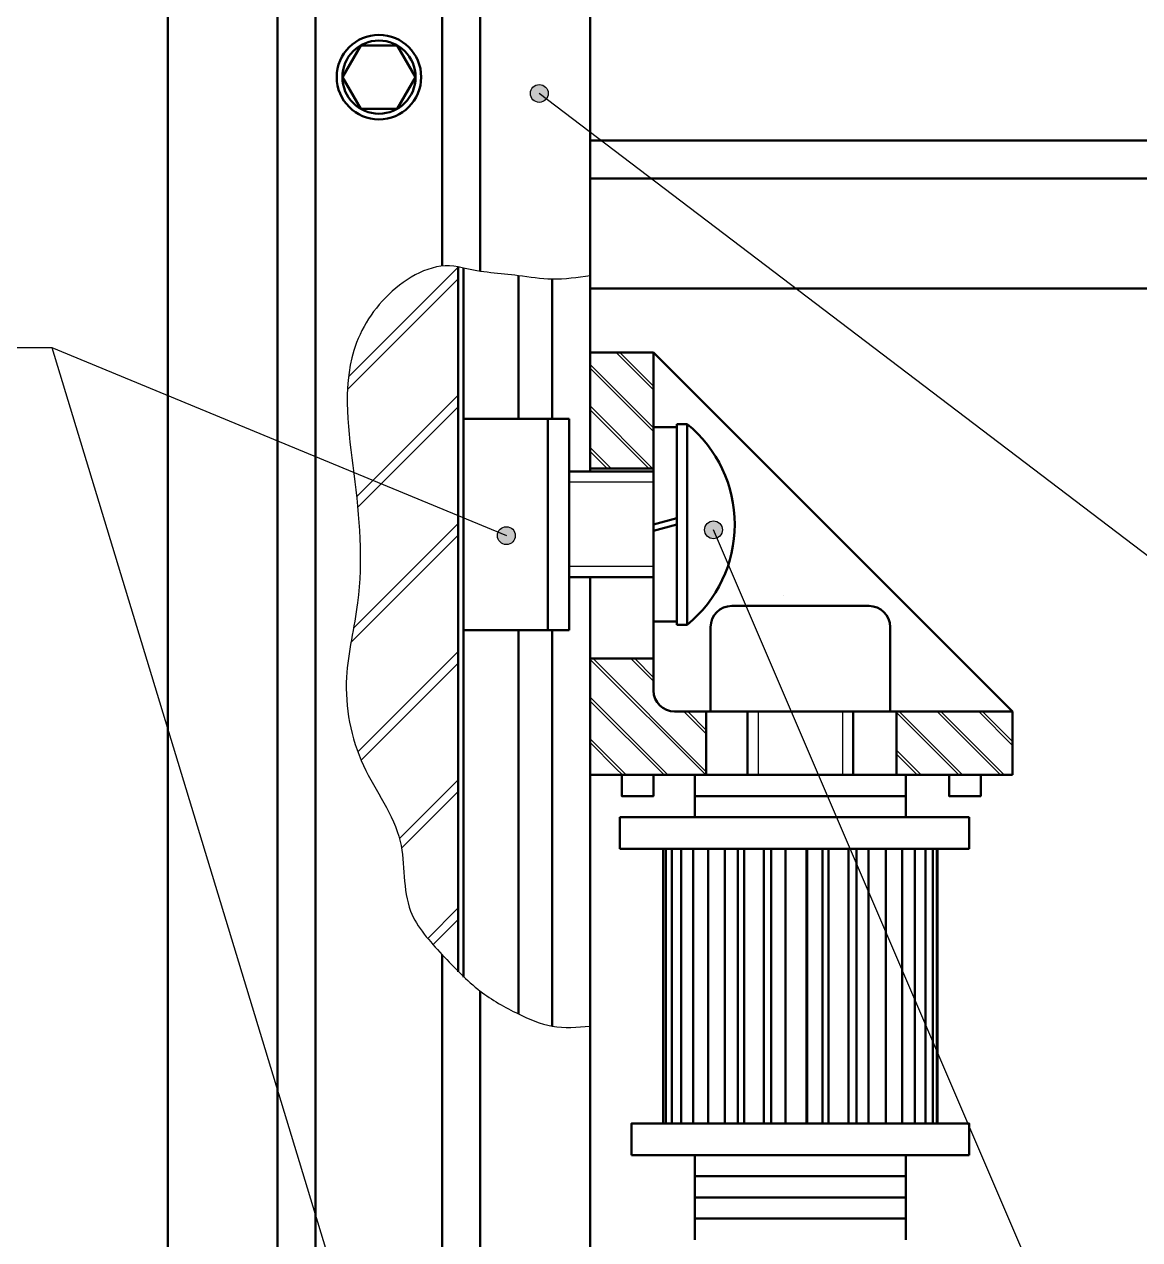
# Model space of a CAD drawing. Extents: x 21047 to 22882, y -7321 to -6014.
# Drawn here: x 21418.3 to 21475.4, y -6830.1 to -6768 of the extents above; entities that cross this region are included whole.
import ezdxf

# ---------------------------------------------------------------- set-up
doc = ezdxf.new("R2010")
doc.units = 0
doc.layers.add('Cotas', color=90, linetype='Continuous')
doc.layers.add('Hachura', color=9, linetype='Continuous')
doc.layers.add('Fixação e Transmissão', color=5, linetype='Continuous', lineweight=50)
doc.layers.add('Perfis e Cantoneiras', color=2, linetype='Continuous', lineweight=50)

msp = doc.modelspace()

# ---------------------------------------------------------------- hatches: boundary and pattern name
at = {"layer": 'Cotas'}
h = msp.add_hatch(color=256, dxfattribs=at)
h.dxf.hatch_style = 1
h.paths.add_polyline_path([(21445.125, -6771.503, 0.241174), (21444.935, -6771.133, 0.611378), (21444.213, -6771.503, 1), (21445.125, -6771.503)])
h = msp.add_hatch(color=256, dxfattribs=at)
h.dxf.hatch_style = 1
h.paths.add_polyline_path([(21443.442, -6794.112, 0.241174), (21443.252, -6793.742, 0.611378), (21442.53, -6794.112, 1), (21443.442, -6794.112)])
h = msp.add_hatch(color=256, dxfattribs=at)
h.dxf.hatch_style = 1
h.paths.add_polyline_path([(21454.034, -6793.815, 0.241174), (21453.844, -6793.445, 0.611378), (21453.122, -6793.815, 1), (21454.034, -6793.815)])
at = {"layer": 'Hachura'}
h = msp.add_hatch(dxfattribs=at)
h.set_pattern_fill('JIS_LC_8A', color=256, scale=0.594)
h.paths.add_polyline_path([(21440.519, -6780.364), (21440.506, -6780.361), (21440.492, -6780.358), (21440.478, -6780.355), (21440.465, -6780.353), (21440.451, -6780.35), (21440.437, -6780.348), (21440.423, -6780.345), (21440.41, -6780.343), (21440.396, -6780.341), (21440.382, -6780.339), (21440.368, -6780.337), (21440.355, -6780.335), (21440.341, -6780.333), (21440.327, -6780.331), (21440.313, -6780.329), (21440.3, -6780.328), (21440.286, -6780.326), (21440.272, -6780.324), (21440.258, -6780.323), (21440.244, -6780.322), (21440.231, -6780.32), (21440.217, -6780.319), (21440.203, -6780.318), (21440.189, -6780.317), (21440.175, -6780.316), (21440.161, -6780.315), (21440.148, -6780.314), (21440.134, -6780.314), (21440.12, -6780.313), (21440.106, -6780.312), (21440.092, -6780.312), (21440.078, -6780.312), (21440.065, -6780.311), (21440.051, -6780.311), (21440.037, -6780.311), (21440.023, -6780.311), (21440.009, -6780.311), (21439.995, -6780.311), (21439.981, -6780.311), (21439.967, -6780.311), (21439.954, -6780.311), (21439.94, -6780.311), (21439.926, -6780.312), (21439.912, -6780.312), (21439.898, -6780.313), (21439.884, -6780.313), (21439.87, -6780.314), (21439.856, -6780.315), (21439.842, -6780.315), (21439.829, -6780.316), (21439.815, -6780.317), (21439.801, -6780.318), (21439.787, -6780.319), (21439.773, -6780.32), (21439.759, -6780.322), (21439.745, -6780.323), (21439.731, -6780.324), (21439.717, -6780.326), (21439.709, -6780.327), (21439.704, -6780.327), (21439.69, -6780.329), (21439.676, -6780.33), (21439.662, -6780.332), (21439.648, -6780.334), (21439.634, -6780.336), (21439.62, -6780.338), (21439.606, -6780.34), (21439.592, -6780.342), (21439.579, -6780.344), (21439.565, -6780.346), (21439.551, -6780.348), (21439.537, -6780.35), (21439.523, -6780.353), (21439.509, -6780.355), (21439.495, -6780.358), (21439.481, -6780.36), (21439.468, -6780.363), (21439.454, -6780.365), (21439.44, -6780.368), (21439.426, -6780.371), (21439.412, -6780.374), (21439.398, -6780.377), (21439.384, -6780.38), (21439.371, -6780.383), (21439.357, -6780.386), (21439.343, -6780.389), (21439.329, -6780.392), (21439.315, -6780.395), (21439.301, -6780.399), (21439.288, -6780.402), (21439.274, -6780.406), (21439.26, -6780.409), (21439.246, -6780.413), (21439.232, -6780.416), (21439.219, -6780.42), (21439.205, -6780.424), (21439.191, -6780.428), (21439.177, -6780.432), (21439.163, -6780.436), (21439.15, -6780.44), (21439.136, -6780.444), (21439.122, -6780.448), (21439.108, -6780.452), (21439.095, -6780.456), (21439.081, -6780.46), (21439.067, -6780.465), (21439.053, -6780.469), (21439.04, -6780.474), (21439.026, -6780.478), (21439.012, -6780.483), (21438.999, -6780.487), (21438.985, -6780.492), (21438.971, -6780.497), (21438.957, -6780.501), (21438.944, -6780.506), (21438.93, -6780.511), (21438.917, -6780.516), (21438.903, -6780.521), (21438.889, -6780.526), (21438.876, -6780.531), (21438.862, -6780.536), (21438.848, -6780.542), (21438.835, -6780.547), (21438.821, -6780.552), (21438.808, -6780.558), (21438.794, -6780.563), (21438.78, -6780.568), (21438.767, -6780.574), (21438.753, -6780.58), (21438.74, -6780.585), (21438.726, -6780.591), (21438.713, -6780.597), (21438.699, -6780.602), (21438.686, -6780.608), (21438.672, -6780.614), (21438.659, -6780.62), (21438.645, -6780.626), (21438.632, -6780.632), (21438.618, -6780.638), (21438.605, -6780.644), (21438.592, -6780.65), (21438.578, -6780.656), (21438.565, -6780.663), (21438.551, -6780.669), (21438.538, -6780.675), (21438.525, -6780.682), (21438.511, -6780.688), (21438.498, -6780.695), (21438.485, -6780.701), (21438.471, -6780.708), (21438.458, -6780.714), (21438.445, -6780.721), (21438.431, -6780.728), (21438.418, -6780.734), (21438.405, -6780.741), (21438.392, -6780.748), (21438.379, -6780.755), (21438.365, -6780.762), (21438.352, -6780.769), (21438.339, -6780.776), (21438.326, -6780.783), (21438.313, -6780.79), (21438.3, -6780.797), (21438.286, -6780.804), (21438.273, -6780.811), (21438.26, -6780.819), (21438.247, -6780.826), (21438.234, -6780.833), (21438.221, -6780.841), (21438.208, -6780.848), (21438.195, -6780.856), (21438.182, -6780.863), (21438.169, -6780.871), (21438.156, -6780.878), (21438.143, -6780.886), (21438.13, -6780.893), (21438.117, -6780.901), (21438.104, -6780.909), (21438.091, -6780.917), (21438.078, -6780.924), (21438.066, -6780.932), (21438.053, -6780.94), (21438.04, -6780.948), (21438.027, -6780.956), (21438.014, -6780.964), (21437.989, -6780.98), (21437.963, -6780.996), (21437.938, -6781.013), (21437.913, -6781.029), (21437.887, -6781.046), (21437.862, -6781.063), (21437.837, -6781.08), (21437.812, -6781.097), (21437.787, -6781.114), (21437.762, -6781.131), (21437.738, -6781.149), (21437.713, -6781.166), (21437.688, -6781.184), (21437.664, -6781.202), (21437.639, -6781.22), (21437.615, -6781.238), (21437.591, -6781.256), (21437.567, -6781.274), (21437.543, -6781.292), (21437.519, -6781.311), (21437.495, -6781.329), (21437.471, -6781.348), (21437.447, -6781.367), (21437.424, -6781.386), (21437.4, -6781.405), (21437.377, -6781.424), (21437.353, -6781.443), (21437.33, -6781.462), (21437.307, -6781.481), (21437.284, -6781.501), (21437.261, -6781.52), (21437.238, -6781.54), (21437.215, -6781.559), (21437.193, -6781.579), (21437.17, -6781.599), (21437.148, -6781.619), (21437.125, -6781.639), (21437.103, -6781.659), (21437.081, -6781.679), (21437.059, -6781.7), (21437.037, -6781.72), (21437.015, -6781.74), (21436.993, -6781.761), (21436.972, -6781.781), (21436.95, -6781.802), (21436.929, -6781.823), (21436.907, -6781.843), (21436.886, -6781.864), (21436.865, -6781.885), (21436.844, -6781.906), (21436.823, -6781.927), (21436.803, -6781.948), (21436.782, -6781.97), (21436.761, -6781.991), (21436.741, -6782.012), (21436.721, -6782.033), (21436.7, -6782.055), (21436.68, -6782.076), (21436.66, -6782.098), (21436.64, -6782.12), (21436.621, -6782.141), (21436.601, -6782.163), (21436.582, -6782.185), (21436.562, -6782.207), (21436.543, -6782.229), (21436.524, -6782.251), (21436.504, -6782.273), (21436.485, -6782.295), (21436.467, -6782.317), (21436.448, -6782.34), (21436.429, -6782.362), (21436.411, -6782.384), (21436.392, -6782.407), (21436.374, -6782.429), (21436.356, -6782.452), (21436.338, -6782.474), (21436.32, -6782.497), (21436.302, -6782.52), (21436.284, -6782.543), (21436.266, -6782.566), (21436.249, -6782.588), (21436.231, -6782.611), (21436.214, -6782.634), (21436.197, -6782.658), (21436.18, -6782.681), (21436.163, -6782.704), (21436.146, -6782.727), (21436.129, -6782.75), (21436.112, -6782.774), (21436.096, -6782.797), (21436.08, -6782.821), (21436.063, -6782.844), (21436.047, -6782.868), (21436.031, -6782.891), (21436.015, -6782.915), (21435.999, -6782.939), (21435.983, -6782.963), (21435.968, -6782.986), (21435.952, -6783.01), (21435.937, -6783.034), (21435.921, -6783.058), (21435.906, -6783.082), (21435.891, -6783.106), (21435.876, -6783.131), (21435.861, -6783.155), (21435.847, -6783.179), (21435.832, -6783.203), (21435.817, -6783.228), (21435.803, -6783.252), (21435.789, -6783.276), (21435.775, -6783.301), (21435.76, -6783.325), (21435.746, -6783.35), (21435.733, -6783.375), (21435.719, -6783.399), (21435.705, -6783.424), (21435.692, -6783.449), (21435.678, -6783.473), (21435.665, -6783.498), (21435.652, -6783.523), (21435.639, -6783.548), (21435.626, -6783.573), (21435.613, -6783.598), (21435.6, -6783.623), (21435.588, -6783.648), (21435.575, -6783.673), (21435.563, -6783.698), (21435.551, -6783.724), (21435.538, -6783.749), (21435.526, -6783.774), (21435.514, -6783.799), (21435.503, -6783.825), (21435.491, -6783.85), (21435.479, -6783.876), (21435.468, -6783.901), (21435.456, -6783.927), (21435.445, -6783.952), (21435.434, -6783.978), (21435.423, -6784.003), (21435.412, -6784.029), (21435.401, -6784.055), (21435.391, -6784.081), (21435.38, -6784.106), (21435.37, -6784.132), (21435.359, -6784.158), (21435.349, -6784.184), (21435.339, -6784.21), (21435.329, -6784.236), (21435.319, -6784.262), (21435.309, -6784.288), (21435.3, -6784.314), (21435.29, -6784.34), (21435.281, -6784.366), (21435.271, -6784.392), (21435.262, -6784.418), (21435.253, -6784.445), (21435.244, -6784.471), (21435.235, -6784.497), (21435.226, -6784.523), (21435.218, -6784.55), (21435.209, -6784.576), (21435.201, -6784.602), (21435.192, -6784.629), (21435.184, -6784.655), (21435.177, -6784.678), (21435.17, -6784.701), (21435.163, -6784.724), (21435.157, -6784.747), (21435.15, -6784.77), (21435.143, -6784.793), (21435.137, -6784.816), (21435.131, -6784.839), (21435.124, -6784.863), (21435.118, -6784.886), (21435.112, -6784.909), (21435.106, -6784.932), (21435.1, -6784.955), (21435.094, -6784.979), (21435.088, -6785.002), (21435.082, -6785.025), (21435.076, -6785.048), (21435.071, -6785.072), (21435.065, -6785.095), (21435.06, -6785.118), (21435.054, -6785.142), (21435.049, -6785.165), (21435.044, -6785.188), (21435.039, -6785.212), (21435.034, -6785.235), (21435.029, -6785.259), (21435.024, -6785.282), (21435.019, -6785.306), (21435.014, -6785.329), (21435.01, -6785.353), (21435.005, -6785.376), (21435.001, -6785.4), (21434.996, -6785.423), (21434.992, -6785.447), (21434.987, -6785.471), (21434.983, -6785.494), (21434.979, -6785.518), (21434.975, -6785.542), (21434.971, -6785.565), (21434.967, -6785.589), (21434.963, -6785.613), (21434.959, -6785.636), (21434.956, -6785.66), (21434.952, -6785.684), (21434.948, -6785.708), (21434.945, -6785.732), (21434.941, -6785.755), (21434.938, -6785.779), (21434.935, -6785.803), (21434.931, -6785.827), (21434.928, -6785.851), (21434.925, -6785.875), (21434.922, -6785.899), (21434.919, -6785.922), (21434.916, -6785.946), (21434.913, -6785.97), (21434.911, -6785.994), (21434.908, -6786.018), (21434.905, -6786.042), (21434.903, -6786.066), (21434.9, -6786.09), (21434.898, -6786.114), (21434.895, -6786.138), (21434.893, -6786.163), (21434.891, -6786.187), (21434.889, -6786.211), (21434.886, -6786.235), (21434.884, -6786.259), (21434.882, -6786.283), (21434.88, -6786.307), (21434.878, -6786.331), (21434.877, -6786.356), (21434.875, -6786.38), (21434.873, -6786.404), (21434.871, -6786.428), (21434.87, -6786.452), (21434.868, -6786.477), (21434.867, -6786.501), (21434.865, -6786.525), (21434.864, -6786.55), (21434.863, -6786.574), (21434.862, -6786.598), (21434.86, -6786.622), (21434.859, -6786.647), (21434.858, -6786.671), (21434.857, -6786.696), (21434.856, -6786.72), (21434.855, -6786.744), (21434.854, -6786.769), (21434.854, -6786.793), (21434.853, -6786.818), (21434.852, -6786.842), (21434.851, -6786.866), (21434.851, -6786.891), (21434.85, -6786.915), (21434.85, -6786.94), (21434.849, -6786.964), (21434.849, -6786.989), (21434.849, -6787.013), (21434.848, -6787.038), (21434.848, -6787.062), (21434.848, -6787.087), (21434.848, -6787.112), (21434.848, -6787.136), (21434.848, -6787.161), (21434.848, -6787.185), (21434.848, -6787.21), (21434.848, -6787.234), (21434.848, -6787.259), (21434.848, -6787.284), (21434.848, -6787.308), (21434.849, -6787.333), (21434.849, -6787.358), (21434.849, -6787.382), (21434.85, -6787.407), (21434.85, -6787.432), (21434.851, -6787.456), (21434.851, -6787.481), (21434.852, -6787.506), (21434.852, -6787.531), (21434.853, -6787.555), (21434.854, -6787.58), (21434.855, -6787.605), (21434.855, -6787.629), (21434.856, -6787.654), (21434.857, -6787.679), (21434.859, -6787.729), (21434.861, -6787.778), (21434.863, -6787.828), (21434.866, -6787.877), (21434.868, -6787.927), (21434.871, -6787.977), (21434.874, -6788.027), (21434.877, -6788.076), (21434.88, -6788.126), (21434.883, -6788.176), (21434.886, -6788.226), (21434.89, -6788.276), (21434.893, -6788.326), (21434.897, -6788.376), (21434.901, -6788.426), (21434.905, -6788.476), (21434.909, -6788.526), (21434.913, -6788.576), (21434.918, -6788.626), (21434.922, -6788.676), (21434.926, -6788.726), (21434.931, -6788.776), (21434.936, -6788.826), (21434.941, -6788.876), (21434.946, -6788.926), (21434.951, -6788.976), (21434.956, -6789.026), (21434.961, -6789.076), (21434.966, -6789.127), (21434.971, -6789.177), (21434.977, -6789.227), (21434.982, -6789.277), (21434.988, -6789.327), (21434.993, -6789.378), (21434.999, -6789.428), (21435.005, -6789.478), (21435.011, -6789.528), (21435.016, -6789.578), (21435.022, -6789.629), (21435.028, -6789.679), (21435.034, -6789.729), (21435.046, -6789.83), (21435.059, -6789.93), (21435.071, -6790.03), (21435.083, -6790.131), (21435.096, -6790.231), (21435.109, -6790.332), (21435.134, -6790.532), (21435.159, -6790.733), (21435.172, -6790.833), (21435.184, -6790.933), (21435.197, -6791.038), (21435.21, -6791.143), (21435.223, -6791.248), (21435.236, -6791.353), (21435.248, -6791.458), (21435.26, -6791.563), (21435.266, -6791.616), (21435.272, -6791.668), (21435.278, -6791.72), (21435.284, -6791.773), (21435.29, -6791.825), (21435.296, -6791.877), (21435.302, -6791.93), (21435.308, -6791.982), (21435.313, -6792.034), (21435.319, -6792.086), (21435.325, -6792.139), (21435.33, -6792.191), (21435.336, -6792.243), (21435.341, -6792.295), (21435.346, -6792.347), (21435.352, -6792.399), (21435.357, -6792.451), (21435.362, -6792.503), (21435.367, -6792.556), (21435.372, -6792.608), (21435.377, -6792.66), (21435.382, -6792.712), (21435.387, -6792.764), (21435.392, -6792.816), (21435.397, -6792.868), (21435.401, -6792.92), (21435.406, -6792.971), (21435.41, -6793.023), (21435.415, -6793.075), (21435.419, -6793.127), (21435.423, -6793.179), (21435.427, -6793.231), (21435.431, -6793.283), (21435.435, -6793.334), (21435.439, -6793.386), (21435.443, -6793.438), (21435.447, -6793.49), (21435.451, -6793.542), (21435.454, -6793.593), (21435.458, -6793.645), (21435.461, -6793.697), (21435.464, -6793.748), (21435.468, -6793.8), (21435.471, -6793.852), (21435.474, -6793.903), (21435.477, -6793.955), (21435.48, -6794.007), (21435.482, -6794.058), (21435.485, -6794.11), (21435.488, -6794.161), (21435.49, -6794.213), (21435.492, -6794.265), (21435.495, -6794.316), (21435.497, -6794.368), (21435.499, -6794.419), (21435.501, -6794.471), (21435.503, -6794.522), (21435.504, -6794.574), (21435.506, -6794.625), (21435.507, -6794.676), (21435.509, -6794.728), (21435.51, -6794.779), (21435.511, -6794.831), (21435.512, -6794.882), (21435.513, -6794.933), (21435.514, -6794.985), (21435.515, -6795.036), (21435.515, -6795.087), (21435.516, -6795.139), (21435.516, -6795.19), (21435.516, -6795.241), (21435.516, -6795.293), (21435.516, -6795.344), (21435.516, -6795.395), (21435.515, -6795.447), (21435.515, -6795.498), (21435.514, -6795.549), (21435.514, -6795.6), (21435.513, -6795.651), (21435.512, -6795.703), (21435.511, -6795.754), (21435.509, -6795.805), (21435.508, -6795.856), (21435.507, -6795.907), (21435.505, -6795.959), (21435.503, -6796.01), (21435.501, -6796.061), (21435.499, -6796.112), (21435.497, -6796.163), (21435.494, -6796.214), (21435.492, -6796.265), (21435.489, -6796.316), (21435.486, -6796.367), (21435.483, -6796.418), (21435.48, -6796.469), (21435.477, -6796.521), (21435.473, -6796.572), (21435.47, -6796.623), (21435.466, -6796.674), (21435.462, -6796.725), (21435.458, -6796.776), (21435.456, -6796.801), (21435.454, -6796.827), (21435.452, -6796.852), (21435.449, -6796.878), (21435.447, -6796.903), (21435.445, -6796.929), (21435.442, -6796.954), (21435.44, -6796.98), (21435.438, -6797.005), (21435.435, -6797.03), (21435.433, -6797.056), (21435.43, -6797.081), (21435.427, -6797.107), (21435.425, -6797.132), (21435.422, -6797.158), (21435.419, -6797.183), (21435.417, -6797.209), (21435.414, -6797.234), (21435.411, -6797.26), (21435.408, -6797.285), (21435.405, -6797.311), (21435.402, -6797.336), (21435.399, -6797.362), (21435.396, -6797.387), (21435.393, -6797.412), (21435.39, -6797.438), (21435.387, -6797.463), (21435.383, -6797.489), (21435.38, -6797.514), (21435.377, -6797.54), (21435.373, -6797.569), (21435.369, -6797.599), (21435.365, -6797.629), (21435.361, -6797.658), (21435.357, -6797.688), (21435.352, -6797.717), (21435.348, -6797.747), (21435.344, -6797.777), (21435.339, -6797.806), (21435.335, -6797.836), (21435.33, -6797.866), (21435.326, -6797.895), (21435.321, -6797.925), (21435.317, -6797.954), (21435.312, -6797.984), (21435.307, -6798.014), (21435.298, -6798.073), (21435.288, -6798.132), (21435.278, -6798.191), (21435.269, -6798.251), (21435.258, -6798.31), (21435.248, -6798.369), (21435.238, -6798.428), (21435.228, -6798.488), (21435.217, -6798.547), (21435.207, -6798.606), (21435.196, -6798.665), (21435.185, -6798.725), (21435.164, -6798.843), (21435.142, -6798.962), (21435.121, -6799.08), (21435.099, -6799.199), (21435.089, -6799.258), (21435.078, -6799.318), (21435.067, -6799.377), (21435.057, -6799.436), (21435.046, -6799.496), (21435.036, -6799.555), (21435.026, -6799.615), (21435.015, -6799.674), (21435.005, -6799.734), (21434.995, -6799.793), (21434.985, -6799.853), (21434.976, -6799.912), (21434.966, -6799.972), (21434.961, -6800.001), (21434.957, -6800.031), (21434.952, -6800.061), (21434.948, -6800.091), (21434.943, -6800.121), (21434.938, -6800.15), (21434.934, -6800.18), (21434.93, -6800.21), (21434.925, -6800.24), (21434.921, -6800.27), (21434.917, -6800.3), (21434.913, -6800.329), (21434.908, -6800.359), (21434.904, -6800.389), (21434.9, -6800.419), (21434.896, -6800.449), (21434.892, -6800.479), (21434.888, -6800.509), (21434.885, -6800.538), (21434.881, -6800.568), (21434.877, -6800.598), (21434.874, -6800.628), (21434.87, -6800.658), (21434.867, -6800.688), (21434.863, -6800.718), (21434.86, -6800.748), (21434.857, -6800.778), (21434.854, -6800.808), (21434.85, -6800.838), (21434.847, -6800.868), (21434.844, -6800.898), (21434.842, -6800.928), (21434.839, -6800.958), (21434.836, -6800.988), (21434.833, -6801.018), (21434.831, -6801.048), (21434.828, -6801.078), (21434.826, -6801.108), (21434.824, -6801.138), (21434.822, -6801.168), (21434.819, -6801.198), (21434.817, -6801.228), (21434.815, -6801.258), (21434.814, -6801.288), (21434.812, -6801.319), (21434.81, -6801.349), (21434.808, -6801.385), (21434.807, -6801.421), (21434.805, -6801.457), (21434.804, -6801.493), (21434.802, -6801.529), (21434.801, -6801.565), (21434.8, -6801.601), (21434.799, -6801.637), (21434.798, -6801.673), (21434.798, -6801.709), (21434.797, -6801.746), (21434.797, -6801.782), (21434.797, -6801.818), (21434.797, -6801.854), (21434.797, -6801.89), (21434.797, -6801.926), (21434.797, -6801.962), (21434.798, -6801.999), (21434.798, -6802.035), (21434.799, -6802.071), (21434.8, -6802.107), (21434.801, -6802.143), (21434.802, -6802.179), (21434.803, -6802.216), (21434.805, -6802.252), (21434.806, -6802.288), (21434.808, -6802.324), (21434.81, -6802.36), (21434.812, -6802.396), (21434.814, -6802.433), (21434.816, -6802.469), (21434.819, -6802.505), (21434.821, -6802.541), (21434.824, -6802.577), (21434.827, -6802.613), (21434.83, -6802.65), (21434.833, -6802.686), (21434.836, -6802.722), (21434.839, -6802.758), (21434.843, -6802.794), (21434.846, -6802.83), (21434.85, -6802.866), (21434.854, -6802.902), (21434.858, -6802.938), (21434.862, -6802.974), (21434.866, -6803.01), (21434.871, -6803.046), (21434.875, -6803.082), (21434.88, -6803.118), (21434.885, -6803.154), (21434.89, -6803.19), (21434.895, -6803.226), (21434.9, -6803.262), (21434.906, -6803.298), (21434.911, -6803.334), (21434.917, -6803.37), (21434.922, -6803.406), (21434.928, -6803.442), (21434.934, -6803.478), (21434.941, -6803.513), (21434.947, -6803.549), (21434.953, -6803.585), (21434.96, -6803.621), (21434.967, -6803.656), (21434.974, -6803.692), (21434.981, -6803.728), (21434.988, -6803.763), (21434.995, -6803.799), (21435.002, -6803.835), (21435.01, -6803.87), (21435.018, -6803.906), (21435.026, -6803.941), (21435.033, -6803.977), (21435.042, -6804.012), (21435.05, -6804.048), (21435.058, -6804.083), (21435.067, -6804.118), (21435.075, -6804.154), (21435.084, -6804.189), (21435.093, -6804.224), (21435.102, -6804.26), (21435.111, -6804.295), (21435.12, -6804.33), (21435.13, -6804.365), (21435.139, -6804.4), (21435.149, -6804.435), (21435.159, -6804.47), (21435.169, -6804.505), (21435.179, -6804.54), (21435.189, -6804.575), (21435.2, -6804.61), (21435.21, -6804.645), (21435.221, -6804.68), (21435.232, -6804.714), (21435.243, -6804.749), (21435.254, -6804.784), (21435.265, -6804.818), (21435.276, -6804.853), (21435.288, -6804.888), (21435.299, -6804.922), (21435.311, -6804.957), (21435.323, -6804.991), (21435.335, -6805.025), (21435.347, -6805.06), (21435.359, -6805.094), (21435.371, -6805.128), (21435.384, -6805.162), (21435.397, -6805.196), (21435.409, -6805.231), (21435.422, -6805.265), (21435.435, -6805.299), (21435.449, -6805.332), (21435.462, -6805.366), (21435.475, -6805.4), (21435.489, -6805.434), (21435.503, -6805.468), (21435.517, -6805.501), (21435.531, -6805.535), (21435.545, -6805.569), (21435.559, -6805.602), (21435.573, -6805.635), (21435.588, -6805.669), (21435.603, -6805.702), (21435.618, -6805.735), (21435.632, -6805.769), (21435.648, -6805.802), (21435.663, -6805.835), (21435.678, -6805.868), (21435.693, -6805.899), (21435.707, -6805.93), (21435.722, -6805.96), (21435.737, -6805.991), (21435.751, -6806.022), (21435.766, -6806.052), (21435.782, -6806.083), (21435.797, -6806.113), (21435.812, -6806.144), (21435.828, -6806.174), (21435.843, -6806.204), (21435.859, -6806.235), (21435.874, -6806.265), (21435.89, -6806.295), (21435.906, -6806.325), (21435.922, -6806.356), (21435.938, -6806.386), (21435.954, -6806.416), (21435.97, -6806.446), (21435.986, -6806.476), (21436.002, -6806.506), (21436.019, -6806.536), (21436.035, -6806.566), (21436.051, -6806.596), (21436.068, -6806.626), (21436.084, -6806.655), (21436.101, -6806.685), (21436.117, -6806.715), (21436.134, -6806.745), (21436.151, -6806.774), (21436.168, -6806.804), (21436.184, -6806.834), (21436.218, -6806.893), (21436.252, -6806.952), (21436.285, -6807.012), (21436.319, -6807.071), (21436.387, -6807.189), (21436.455, -6807.307), (21436.489, -6807.366), (21436.523, -6807.425), (21436.556, -6807.484), (21436.59, -6807.543), (21436.624, -6807.602), (21436.657, -6807.661), (21436.674, -6807.69), (21436.69, -6807.72), (21436.707, -6807.749), (21436.723, -6807.779), (21436.739, -6807.808), (21436.756, -6807.838), (21436.772, -6807.868), (21436.788, -6807.897), (21436.805, -6807.927), (21436.821, -6807.957), (21436.837, -6807.986), (21436.853, -6808.016), (21436.869, -6808.046), (21436.884, -6808.075), (21436.9, -6808.105), (21436.916, -6808.135), (21436.931, -6808.165), (21436.947, -6808.194), (21436.962, -6808.224), (21436.977, -6808.254), (21436.993, -6808.284), (21437.008, -6808.314), (21437.023, -6808.344), (21437.038, -6808.374), (21437.052, -6808.404), (21437.067, -6808.434), (21437.082, -6808.464), (21437.096, -6808.494), (21437.111, -6808.525), (21437.125, -6808.555), (21437.139, -6808.585), (21437.153, -6808.615), (21437.167, -6808.646), (21437.18, -6808.676), (21437.194, -6808.706), (21437.207, -6808.737), (21437.221, -6808.767), (21437.234, -6808.798), (21437.247, -6808.829), (21437.26, -6808.859), (21437.273, -6808.89), (21437.279, -6808.905), (21437.285, -6808.921), (21437.291, -6808.936), (21437.298, -6808.952), (21437.304, -6808.967), (21437.31, -6808.982), (21437.316, -6808.998), (21437.322, -6809.013), (21437.328, -6809.029), (21437.334, -6809.044), (21437.34, -6809.06), (21437.346, -6809.075), (21437.351, -6809.091), (21437.357, -6809.106), (21437.363, -6809.122), (21437.369, -6809.138), (21437.374, -6809.153), (21437.38, -6809.169), (21437.386, -6809.184), (21437.391, -6809.2), (21437.397, -6809.216), (21437.402, -6809.231), (21437.407, -6809.247), (21437.413, -6809.263), (21437.418, -6809.278), (21437.423, -6809.294), (21437.428, -6809.31), (21437.434, -6809.326), (21437.439, -6809.341), (21437.444, -6809.357), (21437.449, -6809.373), (21437.454, -6809.389), (21437.459, -6809.405), (21437.464, -6809.421), (21437.468, -6809.437), (21437.473, -6809.452), (21437.478, -6809.468), (21437.483, -6809.484), (21437.487, -6809.5), (21437.492, -6809.516), (21437.496, -6809.532), (21437.501, -6809.548), (21437.505, -6809.564), (21437.51, -6809.58), (21437.514, -6809.596), (21437.518, -6809.612), (21437.522, -6809.628), (21437.527, -6809.645), (21437.531, -6809.661), (21437.535, -6809.677), (21437.539, -6809.693), (21437.543, -6809.709), (21437.547, -6809.725), (21437.55, -6809.742), (21437.554, -6809.755), (21437.557, -6809.769), (21437.56, -6809.783), (21437.563, -6809.796), (21437.569, -6809.824), (21437.575, -6809.851), (21437.58, -6809.879), (21437.586, -6809.906), (21437.591, -6809.934), (21437.597, -6809.962), (21437.602, -6809.989), (21437.607, -6810.017), (21437.612, -6810.045), (21437.616, -6810.073), (21437.621, -6810.101), (21437.626, -6810.128), (21437.63, -6810.156), (21437.634, -6810.184), (21437.638, -6810.212), (21437.643, -6810.241), (21437.647, -6810.269), (21437.65, -6810.297), (21437.654, -6810.325), (21437.658, -6810.353), (21437.661, -6810.381), (21437.665, -6810.41), (21437.668, -6810.438), (21437.672, -6810.466), (21437.675, -6810.495), (21437.678, -6810.523), (21437.681, -6810.552), (21437.684, -6810.58), (21437.687, -6810.608), (21437.69, -6810.637), (21437.693, -6810.665), (21437.695, -6810.694), (21437.698, -6810.723), (21437.701, -6810.751), (21437.703, -6810.78), (21437.706, -6810.808), (21437.708, -6810.837), (21437.711, -6810.866), (21437.715, -6810.923), (21437.72, -6810.98), (21437.724, -6811.038), (21437.729, -6811.095), (21437.733, -6811.152), (21437.737, -6811.21), (21437.746, -6811.325), (21437.75, -6811.382), (21437.754, -6811.439), (21437.759, -6811.497), (21437.763, -6811.554), (21437.767, -6811.611), (21437.772, -6811.669), (21437.775, -6811.697), (21437.777, -6811.726), (21437.779, -6811.754), (21437.782, -6811.783), (21437.785, -6811.811), (21437.787, -6811.84), (21437.79, -6811.868), (21437.793, -6811.897), (21437.795, -6811.925), (21437.798, -6811.953), (21437.801, -6811.982), (21437.804, -6812.01), (21437.807, -6812.038), (21437.81, -6812.066), (21437.814, -6812.095), (21437.817, -6812.123), (21437.82, -6812.151), (21437.824, -6812.179), (21437.827, -6812.207), (21437.831, -6812.235), (21437.835, -6812.263), (21437.839, -6812.291), (21437.843, -6812.319), (21437.847, -6812.347), (21437.851, -6812.375), (21437.855, -6812.403), (21437.86, -6812.43), (21437.864, -6812.458), (21437.869, -6812.486), (21437.874, -6812.513), (21437.879, -6812.541), (21437.884, -6812.568), (21437.889, -6812.596), (21437.894, -6812.623), (21437.899, -6812.651), (21437.905, -6812.678), (21437.911, -6812.705), (21437.917, -6812.732), (21437.923, -6812.76), (21437.926, -6812.773), (21437.929, -6812.787), (21437.932, -6812.8), (21437.935, -6812.814), (21437.938, -6812.827), (21437.942, -6812.841), (21437.945, -6812.854), (21437.948, -6812.867), (21437.952, -6812.881), (21437.955, -6812.894), (21437.958, -6812.908), (21437.962, -6812.921), (21437.966, -6812.934), (21437.969, -6812.948), (21437.973, -6812.961), (21437.976, -6812.974), (21437.98, -6812.988), (21437.984, -6813.001), (21437.988, -6813.014), (21437.992, -6813.027), (21437.995, -6813.041), (21437.999, -6813.054), (21438.003, -6813.067), (21438.007, -6813.08), (21438.012, -6813.093), (21438.016, -6813.106), (21438.02, -6813.12), (21438.024, -6813.133), (21438.028, -6813.146), (21438.033, -6813.159), (21438.037, -6813.172), (21438.041, -6813.185), (21438.046, -6813.198), (21438.05, -6813.211), (21438.055, -6813.224), (21438.06, -6813.237), (21438.064, -6813.25), (21438.069, -6813.263), (21438.074, -6813.276), (21438.079, -6813.288), (21438.083, -6813.301), (21438.088, -6813.314), (21438.096, -6813.334), (21438.104, -6813.353), (21438.112, -6813.372), (21438.12, -6813.392), (21438.128, -6813.411), (21438.136, -6813.43), (21438.144, -6813.45), (21438.153, -6813.469), (21438.161, -6813.488), (21438.17, -6813.507), (21438.179, -6813.526), (21438.187, -6813.545), (21438.196, -6813.564), (21438.206, -6813.583), (21438.215, -6813.602), (21438.224, -6813.621), (21438.234, -6813.639), (21438.243, -6813.658), (21438.253, -6813.677), (21438.263, -6813.695), (21438.272, -6813.714), (21438.282, -6813.733), (21438.292, -6813.751), (21438.303, -6813.77), (21438.313, -6813.788), (21438.323, -6813.807), (21438.334, -6813.825), (21438.344, -6813.843), (21438.355, -6813.862), (21438.366, -6813.88), (21438.376, -6813.898), (21438.387, -6813.916), (21438.398, -6813.935), (21438.409, -6813.953), (21438.421, -6813.971), (21438.432, -6813.989), (21438.443, -6814.007), (21438.455, -6814.025), (21438.466, -6814.043), (21438.478, -6814.061), (21438.49, -6814.079), (21438.501, -6814.096), (21438.513, -6814.114), (21438.525, -6814.132), (21438.537, -6814.15), (21438.549, -6814.167), (21438.562, -6814.185), (21438.574, -6814.203), (21438.586, -6814.22), (21438.598, -6814.238), (21438.611, -6814.255), (21438.624, -6814.273), (21438.636, -6814.29), (21438.649, -6814.308), (21438.662, -6814.325), (21438.674, -6814.343), (21438.687, -6814.36), (21438.7, -6814.377), (21438.713, -6814.395), (21438.726, -6814.412), (21438.739, -6814.429), (21438.753, -6814.446), (21438.766, -6814.464), (21438.779, -6814.481), (21438.793, -6814.498), (21438.806, -6814.515), (21438.82, -6814.532), (21438.833, -6814.549), (21438.847, -6814.566), (21438.86, -6814.583), (21438.874, -6814.6), (21438.888, -6814.617), (21438.902, -6814.634), (21438.916, -6814.651), (21438.929, -6814.668), (21438.943, -6814.685), (21438.957, -6814.702), (21438.972, -6814.719), (21438.986, -6814.735), (21439, -6814.752), (21439.014, -6814.769), (21439.028, -6814.786), (21439.042, -6814.802), (21439.057, -6814.819), (21439.071, -6814.836), (21439.085, -6814.852), (21439.114, -6814.886), (21439.143, -6814.919), (21439.172, -6814.952), (21439.202, -6814.985), (21439.231, -6815.018), (21439.26, -6815.051), (21439.29, -6815.083), (21439.32, -6815.116), (21439.349, -6815.149), (21439.379, -6815.181), (21439.409, -6815.214), (21439.439, -6815.247), (21439.469, -6815.279), (21439.499, -6815.311), (21439.529, -6815.344), (21439.589, -6815.408), (21439.649, -6815.473), (21439.709, -6815.537), (21439.827, -6815.663), (21439.885, -6815.725), (21439.944, -6815.788), (21440.002, -6815.85), (21440.061, -6815.912), (21440.09, -6815.943), (21440.12, -6815.974), (21440.149, -6816.005), (21440.178, -6816.036), (21440.208, -6816.066), (21440.237, -6816.097), (21440.266, -6816.128), (21440.296, -6816.158), (21440.325, -6816.189), (21440.355, -6816.219), (21440.384, -6816.249), (21440.414, -6816.28), (21440.443, -6816.31), (21440.473, -6816.34), (21440.503, -6816.37), (21440.519, -6816.387), (21440.519, -6780.364)])
h = msp.add_hatch(dxfattribs=at)
h.set_pattern_fill('JIS_LC_8A', color=256, scale=0.19285715, angle=270)
h.paths.add_polyline_path([(21447.269, -6790.678), (21450.509, -6790.678), (21450.509, -6790.57), (21450.509, -6784.749), (21447.269, -6784.749), (21447.269, -6790.678)])
h = msp.add_hatch(dxfattribs=at)
h.set_pattern_fill('JIS_LC_8A', color=256, scale=0.19285715, angle=270)
h.paths.add_polyline_path([(21447.269, -6805.465), (21449.396, -6806.349), (21453.209, -6806.349), (21453.209, -6803.109), (21451.589, -6803.109, -0.414214), (21450.509, -6802.029), (21450.509, -6800.506), (21450.509, -6800.398), (21447.269, -6800.398), (21447.269, -6805.465)])
h = msp.add_hatch(dxfattribs=at)
h.set_pattern_fill('JIS_LC_8A', color=256, scale=0.192857, angle=90.000003)
h.paths.add_polyline_path([(21468.869, -6803.109), (21462.929, -6803.109), (21462.929, -6806.349), (21465.629, -6806.349), (21467.249, -6806.349), (21468.869, -6806.349), (21468.869, -6803.109)])
h = msp.add_hatch(dxfattribs=at)
h.set_pattern_fill('JIS_LC_8A', color=256, scale=0.19285715, angle=270)
h.paths.add_polyline_path([(21447.269, -6806.349), (21449.396, -6806.349), (21447.269, -6805.465), (21447.269, -6806.349)])

# ---------------------------------------------------------------- linework, layer by layer
at = {"layer": 'Cotas'}
for p, q in [((21484.963, -6802.136), (21444.669, -6771.503)), ((21408.854, -6784.487), (21419.745, -6784.487)), ((21419.745, -6784.487), (21442.986, -6794.112)), ((21419.745, -6784.487), (21442.986, -6860.951)), ((21469.443, -6830.828), (21453.578, -6793.815))]:
    msp.add_line(p, q, dxfattribs=at)
for centre in [(21444.669, -6771.503), (21442.986, -6794.112), (21453.578, -6793.815)]:
    msp.add_circle(centre, 0.456, dxfattribs=at)
at = {"layer": 'Fixação e Transmissão'}
for p, q in [((21435.534, -6769.049), (21434.599, -6770.669)), ((21437.405, -6769.049), (21438.34, -6770.669)), ((21435.534, -6772.289), (21434.599, -6770.669)), ((21437.405, -6772.289), (21438.34, -6770.669)), ((21435.534, -6772.289), (21435.534, -6772.289)), ((21446.189, -6788.138), (21440.789, -6788.138)), ((21440.789, -6798.938), (21440.789, -6788.138)), ((21445.109, -6798.938), (21445.109, -6788.138)), ((21446.189, -6798.938), (21446.189, -6788.138)), ((21450.509, -6798.506), (21450.509, -6788.57)), ((21452.237, -6788.408), (21451.697, -6788.408)), ((21451.697, -6793.538), (21451.697, -6788.408)), ((21451.697, -6793.216), (21451.697, -6788.57)), ((21452.237, -6798.668), (21452.237, -6788.408)), ((21450.509, -6790.838), (21446.189, -6790.838)), ((21451.697, -6793.216), (21450.509, -6793.538)), ((21451.697, -6793.538), (21450.509, -6793.859)), ((21451.697, -6798.668), (21451.697, -6793.538)), ((21451.697, -6798.506), (21451.697, -6793.538)), ((21450.509, -6796.238), (21446.189, -6796.238)), ((21457.134, -6797.169), (21457.134, -6797.169)), ((21454.512, -6797.709), (21461.532, -6797.709)), ((21446.189, -6798.938), (21440.789, -6798.938)), ((21452.237, -6798.668), (21451.697, -6798.668)), ((21453.432, -6803.109), (21453.432, -6798.789)), ((21462.612, -6798.789), (21462.612, -6803.109)), ((21462.612, -6803.109), (21453.432, -6803.109)), ((21455.319, -6803.109), (21455.319, -6806.349)), ((21460.719, -6803.109), (21460.719, -6806.349)), ((21448.795, -6808.509), (21448.795, -6810.129)), ((21466.659, -6808.509), (21466.659, -6810.129)), ((21450.999, -6824.169), (21450.999, -6810.129)), ((21451.006, -6824.169), (21451.006, -6810.129)), ((21451.147, -6824.169), (21451.147, -6810.129)), ((21451.448, -6824.169), (21451.448, -6810.129)), ((21451.926, -6824.169), (21451.926, -6810.129)), ((21452.534, -6824.169), (21452.534, -6810.129)), ((21453.302, -6824.169), (21453.302, -6810.129)), ((21454.156, -6824.169), (21454.156, -6810.129)), ((21454.82, -6824.169), (21454.82, -6810.129)), ((21455.14, -6824.169), (21455.14, -6810.129)), ((21456.156, -6824.169), (21456.156, -6810.129)), ((21456.523, -6824.169), (21456.523, -6810.129)), ((21457.26, -6824.169), (21457.26, -6810.129)), ((21458.339, -6824.169), (21458.339, -6810.129)), ((21458.373, -6824.169), (21458.373, -6810.129)), ((21459.151, -6824.169), (21459.151, -6810.129)), ((21459.453, -6824.169), (21459.453, -6810.129)), ((21460.49, -6824.169), (21460.49, -6810.129)), ((21460.897, -6824.169), (21460.897, -6810.129)), ((21461.506, -6824.169), (21461.506, -6810.129)), ((21462.399, -6824.169), (21462.399, -6810.129)), ((21463.218, -6824.169), (21463.218, -6810.129)), ((21463.88, -6824.169), (21463.88, -6810.129)), ((21464.421, -6824.169), (21464.421, -6810.129)), ((21464.787, -6824.169), (21464.787, -6810.129)), ((21464.998, -6824.169), (21464.998, -6810.129)), ((21465.039, -6824.169), (21465.039, -6810.129)), ((21449.379, -6824.169), (21449.379, -6825.789)), ((21466.659, -6824.169), (21466.659, -6825.789))]:
    msp.add_line(p, q, dxfattribs=at)
at = {"layer": 'Fixação e Transmissão', "ltscale": 0.1}
for p, q in [((21437.405, -6769.049), (21435.534, -6769.049)), ((21437.405, -6772.289), (21435.534, -6772.289)), ((21450.509, -6788.57), (21451.697, -6788.57)), ((21450.509, -6798.506), (21451.697, -6798.506))]:
    msp.add_line(p, q, dxfattribs=at)
at = {"layer": 'Fixação e Transmissão', "color": 7}
for p, q in [((21463.419, -6806.349), (21452.619, -6806.349)), ((21463.419, -6807.429), (21452.619, -6807.429)), ((21463.419, -6807.429), (21452.619, -6807.429)), ((21463.419, -6808.509), (21452.619, -6808.509)), ((21463.419, -6825.789), (21452.619, -6825.789)), ((21463.419, -6826.869), (21452.619, -6826.869)), ((21463.419, -6826.869), (21452.619, -6826.869)), ((21463.419, -6827.949), (21452.619, -6827.949)), ((21463.419, -6827.949), (21452.619, -6827.949)), ((21463.419, -6829.029), (21452.619, -6829.029))]:
    msp.add_line(p, q, dxfattribs=at)
at = {"layer": 'Fixação e Transmissão', "color": 7, "ltscale": 0.1}
for p, q in [((21452.619, -6806.349), (21452.619, -6807.429)), ((21463.419, -6806.349), (21463.419, -6807.429)), ((21452.619, -6807.429), (21452.619, -6808.509)), ((21463.419, -6807.429), (21463.419, -6808.509)), ((21452.619, -6825.789), (21452.619, -6826.869)), ((21463.419, -6825.789), (21463.419, -6826.869)), ((21452.619, -6826.869), (21452.619, -6827.949)), ((21463.419, -6826.869), (21463.419, -6827.949)), ((21452.619, -6827.949), (21452.619, -6829.029)), ((21463.419, -6827.949), (21463.419, -6829.029)), ((21452.619, -6829.029), (21452.619, -6830.109)), ((21463.419, -6829.029), (21463.419, -6830.109))]:
    msp.add_line(p, q, dxfattribs=at)
at = {"layer": 'Fixação e Transmissão', "flags": 128}
for points in [[(21448.795, -6808.509), (21466.659, -6808.509)], [(21448.795, -6810.129), (21466.659, -6810.129)], [(21449.379, -6825.789), (21466.659, -6825.789)]]:
    msp.add_lwpolyline(points, dxfattribs=at)
at = {"layer": 'Fixação e Transmissão'}
msp.add_circle((21436.469, -6770.669), 1.871, dxfattribs=at)
for centre, radius, start, end in [((21448.037, -6793.538), 6.63, 309.30765, 50.69235), ((21454.512, -6798.789), 1.08, 90, 180), ((21461.532, -6798.789), 1.08, 360, 90)]:
    msp.add_arc(centre, radius, start, end, dxfattribs=at)
for points, degree in [([(21449.379, -6824.169), (21449.379, -6824.169), (21451.006, -6824.169)], 2), ([(21451.147, -6824.169), (21451.032, -6824.169), (21451.006, -6824.169)], 2), ([(21451.147, -6824.169), (21451.258, -6824.169), (21451.448, -6824.169)], 2), ([(21451.926, -6824.169), (21451.647, -6824.169), (21451.448, -6824.169)], 2), ([(21451.926, -6824.169), (21452.196, -6824.169), (21452.534, -6824.169)], 2), ([(21453.302, -6824.169), (21452.886, -6824.169), (21452.534, -6824.169)], 2), ([(21453.302, -6824.169), (21453.703, -6824.169), (21454.156, -6824.169)], 2), ([(21455.14, -6824.169), (21454.627, -6824.169), (21454.156, -6824.169)], 2), ([(21455.14, -6824.169), (21455.634, -6824.169), (21456.156, -6824.169)], 2), ([(21457.26, -6824.169), (21456.699, -6824.169), (21456.156, -6824.169)], 2), ([(21457.26, -6824.169), (21458.339, -6824.169)], 1), ([(21459.453, -6824.169), (21458.901, -6824.169), (21458.339, -6824.169)], 2), ([(21459.453, -6824.169), (21459.983, -6824.169), (21460.49, -6824.169)], 2), ([(21461.506, -6824.169), (21461.017, -6824.169), (21460.49, -6824.169)], 2), ([(21461.506, -6824.169), (21461.976, -6824.169), (21462.399, -6824.169)], 2), ([(21463.218, -6824.169), (21462.84, -6824.169), (21462.399, -6824.169)], 2), ([(21463.218, -6824.169), (21463.582, -6824.169), (21463.88, -6824.169)], 2), ([(21464.421, -6824.169), (21464.19, -6824.169), (21463.88, -6824.169)], 2), ([(21464.421, -6824.169), (21464.644, -6824.169), (21464.787, -6824.169)], 2), ([(21464.998, -6824.169), (21464.936, -6824.169), (21464.787, -6824.169)], 2), ([(21464.998, -6824.169), (21466.659, -6824.169), (21466.659, -6824.169)], 2)]:
    msp.add_open_spline(points, degree=degree, dxfattribs=at)
at = {"layer": 'Hachura'}
for p, q in [((21450.509, -6791.378), (21446.189, -6791.378)), ((21450.509, -6795.698), (21446.189, -6795.698)), ((21455.859, -6803.109), (21455.859, -6806.349)), ((21460.179, -6803.109), (21460.179, -6806.349))]:
    msp.add_line(p, q, dxfattribs=at)
msp.add_spline([(21447.269, -6780.827), (21445.325, -6781.001), (21443.597, -6780.822), (21440.789, -6780.43), (21440.519, -6780.364), (21437.148, -6781.619), (21435.184, -6784.655), (21435.184, -6790.933), (21435.377, -6797.54), (21434.81, -6801.349), (21435.678, -6805.868), (21437.55, -6809.742), (21438.088, -6813.314), (21439.709, -6815.537), (21441.653, -6817.4), (21443.597, -6818.563), (21445.325, -6819.193), (21447.269, -6819.193)], degree=3, dxfattribs=at)
at = {"layer": 'Perfis e Cantoneiras'}
for p, q in [((21425.669, -6886.189), (21425.669, -6738.269)), ((21431.285, -6886.189), (21431.285, -6738.269)), ((21433.229, -6886.189), (21433.229, -6738.269)), ((21439.709, -6780.327), (21439.709, -6738.269)), ((21441.653, -6780.6), (21441.653, -6738.269)), ((21447.269, -6784.749), (21447.269, -6738.269)), ((21447.269, -6773.909), (21527.932, -6773.909)), ((21447.269, -6775.853), (21527.932, -6775.853)), ((21440.519, -6780.364), (21440.519, -6816.42)), ((21440.789, -6788.138), (21440.789, -6780.43)), ((21443.597, -6780.822), (21443.597, -6788.138)), ((21445.325, -6781.001), (21445.325, -6788.138)), ((21447.269, -6781.469), (21527.932, -6781.469)), ((21440.789, -6798.938), (21440.789, -6816.683)), ((21443.597, -6798.938), (21443.597, -6818.563)), ((21445.325, -6798.938), (21445.325, -6819.193)), ((21447.269, -6849.549), (21447.269, -6806.349)), ((21439.709, -6839.28), (21439.709, -6815.537)), ((21441.653, -6837.417), (21441.653, -6817.4))]:
    msp.add_line(p, q, dxfattribs=at)
at = {"layer": 'Perfis e Cantoneiras', "color": 30}
for p, q in [((21447.269, -6784.749), (21450.509, -6784.749)), ((21447.269, -6784.749), (21450.509, -6784.749)), ((21447.269, -6790.838), (21447.269, -6784.749)), ((21450.509, -6784.749), (21450.509, -6802.029)), ((21450.509, -6784.749), (21468.869, -6803.109)), ((21447.269, -6790.678), (21450.509, -6790.678)), ((21447.269, -6806.349), (21447.269, -6796.238)), ((21447.269, -6800.398), (21450.509, -6800.398)), ((21468.869, -6803.109), (21451.589, -6803.109)), ((21453.209, -6803.109), (21453.209, -6806.349)), ((21462.929, -6803.109), (21462.929, -6806.349)), ((21468.869, -6803.109), (21468.869, -6806.349)), ((21468.869, -6803.109), (21468.869, -6806.349)), ((21468.869, -6806.349), (21447.269, -6806.349)), ((21448.889, -6806.349), (21448.889, -6807.429)), ((21448.889, -6806.349), (21448.889, -6807.429)), ((21450.509, -6807.429), (21450.509, -6806.349)), ((21450.509, -6807.429), (21450.509, -6806.349)), ((21465.629, -6806.349), (21465.629, -6807.429)), ((21465.629, -6806.349), (21465.629, -6807.429)), ((21467.249, -6807.429), (21467.249, -6806.349)), ((21467.249, -6807.429), (21467.249, -6806.349))]:
    msp.add_line(p, q, dxfattribs=at)
at = {"layer": 'Perfis e Cantoneiras'}
msp.add_circle((21436.469, -6770.669), 2.16, dxfattribs=at)
at = {"layer": 'Perfis e Cantoneiras', "color": 30}
msp.add_arc((21451.589, -6802.029), 1.08, 180.00001, 270, dxfattribs=at)
for points, knots in [([(21448.889, -6807.429), (21448.892, -6807.429), (21448.893, -6807.429), (21448.895, -6807.429), (21448.9, -6807.429), (21448.904, -6807.429), (21448.91, -6807.429), (21448.919, -6807.429), (21448.927, -6807.429), (21448.935, -6807.429), (21448.947, -6807.429), (21448.958, -6807.429), (21448.97, -6807.429), (21448.984, -6807.429), (21449, -6807.429), (21449.014, -6807.429), (21449.047, -6807.429), (21449.085, -6807.429), (21449.127, -6807.429), (21449.278, -6807.429), (21449.487, -6807.429), (21449.699, -6807.429)], [0, 0, 0, 0, 0.1122, 0.1122, 0.1122, 0.224399, 0.224399, 0.224399, 0.336599, 0.336599, 0.336599, 0.448799, 0.448799, 0.448799, 0.560999, 0.560999, 0.560999, 0.785398, 0.785398, 0.785398, 1.5708, 1.5708, 1.5708, 1.5708]), ([(21449.699, -6807.429), (21449.912, -6807.429), (21450.122, -6807.429), (21450.273, -6807.429), (21450.292, -6807.429), (21450.313, -6807.429), (21450.333, -6807.429), (21450.37, -6807.429), (21450.401, -6807.429), (21450.429, -6807.429), (21450.441, -6807.429), (21450.452, -6807.429), (21450.464, -6807.429), (21450.473, -6807.429), (21450.481, -6807.429), (21450.489, -6807.429), (21450.494, -6807.429), (21450.5, -6807.429), (21450.505, -6807.429), (21450.506, -6807.429), (21450.508, -6807.429), (21450.509, -6807.429)], [0, 0, 0, 0, 0.785398, 0.785398, 0.785398, 0.897598, 0.897598, 0.897598, 1.122, 1.122, 1.122, 1.2342, 1.2342, 1.2342, 1.3464, 1.3464, 1.3464, 1.4586, 1.4586, 1.4586, 1.5708, 1.5708, 1.5708, 1.5708]), ([(21465.629, -6807.429), (21465.632, -6807.429), (21465.633, -6807.429), (21465.635, -6807.429), (21465.64, -6807.429), (21465.644, -6807.429), (21465.65, -6807.429), (21465.659, -6807.429), (21465.667, -6807.429), (21465.675, -6807.429), (21465.687, -6807.429), (21465.698, -6807.429), (21465.71, -6807.429), (21465.724, -6807.429), (21465.74, -6807.429), (21465.754, -6807.429), (21465.787, -6807.429), (21465.825, -6807.429), (21465.867, -6807.429), (21466.018, -6807.429), (21466.227, -6807.429), (21466.439, -6807.429)], [0, 0, 0, 0, 0.1122, 0.1122, 0.1122, 0.224399, 0.224399, 0.224399, 0.336599, 0.336599, 0.336599, 0.448799, 0.448799, 0.448799, 0.560999, 0.560999, 0.560999, 0.785398, 0.785398, 0.785398, 1.5708, 1.5708, 1.5708, 1.5708]), ([(21466.439, -6807.429), (21466.652, -6807.429), (21466.862, -6807.429), (21467.013, -6807.429), (21467.032, -6807.429), (21467.053, -6807.429), (21467.073, -6807.429), (21467.11, -6807.429), (21467.141, -6807.429), (21467.169, -6807.429), (21467.181, -6807.429), (21467.192, -6807.429), (21467.204, -6807.429), (21467.213, -6807.429), (21467.221, -6807.429), (21467.229, -6807.429), (21467.234, -6807.429), (21467.24, -6807.429), (21467.245, -6807.429), (21467.246, -6807.429), (21467.248, -6807.429), (21467.249, -6807.429)], [0, 0, 0, 0, 0.785398, 0.785398, 0.785398, 0.897598, 0.897598, 0.897598, 1.122, 1.122, 1.122, 1.2342, 1.2342, 1.2342, 1.3464, 1.3464, 1.3464, 1.4586, 1.4586, 1.4586, 1.5708, 1.5708, 1.5708, 1.5708])]:
    msp.add_open_spline(points, degree=3, knots=knots, dxfattribs=at)
for points in [[(21448.889, -6807.429), (21448.889, -6807.429), (21448.951, -6807.429)], [(21448.951, -6807.429), (21449.012, -6807.429), (21449.127, -6807.429)], [(21449.127, -6807.429), (21449.24, -6807.429), (21449.389, -6807.429)], [(21449.389, -6807.429), (21449.538, -6807.429), (21449.699, -6807.429)], [(21449.699, -6807.429), (21449.86, -6807.429), (21450.009, -6807.429)], [(21450.009, -6807.429), (21450.158, -6807.429), (21450.273, -6807.429)], [(21450.273, -6807.429), (21450.386, -6807.429), (21450.448, -6807.429)], [(21450.448, -6807.429), (21450.509, -6807.429), (21450.509, -6807.429)], [(21465.629, -6807.429), (21465.629, -6807.429), (21465.691, -6807.429)], [(21465.691, -6807.429), (21465.752, -6807.429), (21465.867, -6807.429)], [(21465.867, -6807.429), (21465.98, -6807.429), (21466.129, -6807.429)], [(21466.129, -6807.429), (21466.278, -6807.429), (21466.439, -6807.429)], [(21466.439, -6807.429), (21466.6, -6807.429), (21466.749, -6807.429)], [(21466.749, -6807.429), (21466.898, -6807.429), (21467.013, -6807.429)], [(21467.013, -6807.429), (21467.126, -6807.429), (21467.188, -6807.429)], [(21467.188, -6807.429), (21467.249, -6807.429), (21467.249, -6807.429)]]:
    msp.add_open_spline(points, degree=2, dxfattribs=at)

doc.saveas('drawing.dxf')
